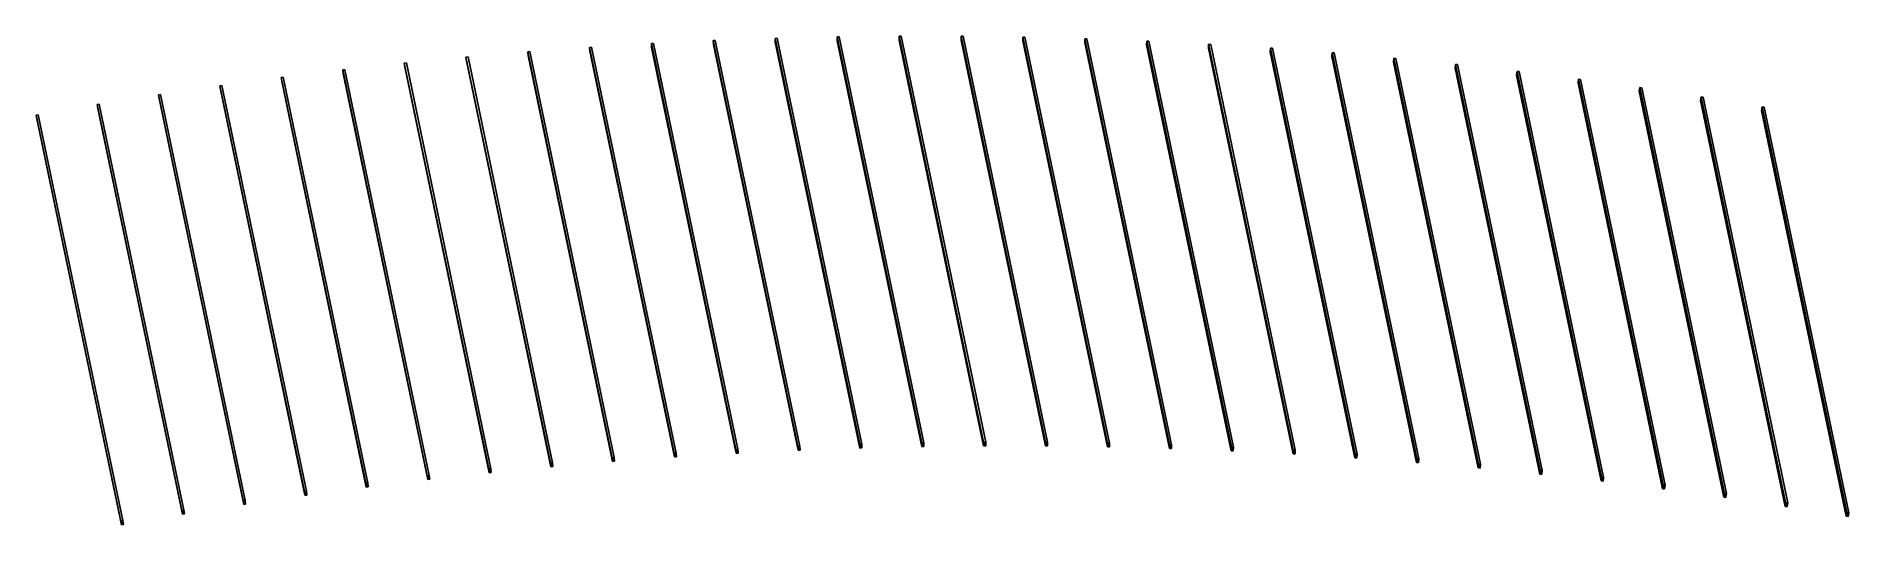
# Model space of a CAD drawing. Header units: millimetres. Extents: x -18827 to 16859, y -39 to 9583.
import ezdxf

# ---------------------------------------------------------------- set-up
doc = ezdxf.new("R2010")
doc.units = ezdxf.units.MM

msp = doc.modelspace()

# ---------------------------------------------------------------- linework, layer by layer
at = {"color": 7, "linetype": 'Continuous', "lineweight": 25}
for p, q in [((-9110, 9279), (-9150, 9276)), ((-9110, 9279), (-7446, 1286)), ((-7894, 9367), (-7933, 9364)), ((-7933, 9364), (-6269, 1371)), ((-7933, 9364), (-7928, 9290)), ((-7928, 9290), (-6263, 1297)), ((-7894, 9367), (-6229, 1374)), ((-6676, 9440), (-6716, 9438)), ((-6716, 9438), (-5051, 1445)), ((-6716, 9438), (-6711, 9364)), ((-6711, 9364), (-5047, 1371)), ((-6676, 9440), (-5011, 1447)), ((-5457, 9499), (-5497, 9497)), ((-5497, 9497), (-3832, 1504)), ((-5497, 9497), (-5494, 9422)), ((-5494, 9422), (-3829, 1429)), ((-5457, 9499), (-3792, 1505)), ((-4238, 9542), (-4278, 9540)), ((-4278, 9540), (-2613, 1547)), ((-4278, 9540), (-4276, 9466)), ((-4276, 9466), (-2611, 1473)), ((-4238, 9542), (-2573, 1549)), ((-3019, 9570), (-3059, 9569)), ((-3059, 9569), (-1394, 1576)), ((-3059, 9569), (-3057, 9494)), ((-3057, 9494), (-1392, 1501)), ((-3019, 9570), (-1354, 1577)), ((-1799, 9583), (-1839, 9582)), ((-1839, 9582), (-174, 1589)), ((-1839, 9582), (-1838, 9508)), ((-1838, 9508), (-174, 1515)), ((-1799, 9583), (-134, 1590)), ((-619, 9581), (-619, 9506)), ((-619, 9581), (1046, 1588)), ((-579, 9581), (-619, 9581)), ((-619, 9506), (1045, 1513)), ((-579, 9581), (1086, 1588)), ((600, 9564), (599, 9490)), ((599, 9490), (2264, 1497)), ((600, 9564), (2265, 1571)), ((640, 9564), (600, 9564)), ((640, 9564), (2305, 1571)), ((1820, 9533), (1817, 9458)), ((1817, 9458), (3482, 1465)), ((1820, 9533), (3484, 1540)), ((1860, 9532), (1820, 9533)), ((1860, 9532), (3524, 1538)), ((3038, 9486), (3035, 9412)), ((3035, 9412), (4700, 1418)), ((3038, 9486), (4703, 1493)), ((3078, 9484), (3038, 9486)), ((3078, 9484), (4743, 1491)), ((4256, 9424), (4252, 9350)), ((4252, 9350), (5917, 1357)), ((4256, 9424), (5921, 1431)), ((4296, 9422), (4256, 9424)), ((4296, 9422), (5961, 1429)), ((5473, 9348), (5468, 9273)), ((5473, 9348), (7138, 1354)), ((5513, 9345), (5473, 9348)), ((5513, 9345), (7178, 1352)), ((-12753, 8924), (-12793, 8920)), ((-12753, 8924), (-11088, 931)), ((-11540, 9058), (-11580, 9053)), ((-11580, 9053), (-9915, 1060)), ((-11580, 9053), (-11572, 8979)), ((-11572, 8979), (-9907, 986)), ((-11540, 9058), (-9876, 1064)), ((-10326, 9176), (-10366, 9172)), ((-10366, 9172), (-8701, 1179)), ((-10366, 9172), (-10359, 9098)), ((-10359, 9098), (-8694, 1105)), ((-10326, 9176), (-8661, 1183)), ((-9150, 9276), (-7485, 1282)), ((-9150, 9276), (-9144, 9201)), ((-9144, 9201), (-7479, 1208)), ((5468, 9273), (7133, 1280)), ((6689, 9256), (6683, 9182)), ((6683, 9182), (8348, 1188)), ((6689, 9256), (8354, 1263)), ((6729, 9253), (6689, 9256)), ((6729, 9253), (8394, 1260)), ((7904, 9149), (7897, 9075)), ((7897, 9075), (9562, 1082)), ((7904, 9149), (9569, 1156)), ((7944, 9146), (7904, 9149)), ((7944, 9146), (9609, 1152)), ((9117, 9027), (9109, 8953)), ((9109, 8953), (10774, 960)), ((9117, 9027), (10782, 1034)), ((9157, 9023), (9117, 9027)), ((9157, 9023), (10822, 1030)), ((-15173, 8613), (-15213, 8607)), ((-15213, 8607), (-13548, 614)), ((-15213, 8607), (-15202, 8534)), ((-15173, 8613), (-13509, 620)), ((-13964, 8776), (-14004, 8771)), ((-14004, 8771), (-12339, 778)), ((-14004, 8771), (-13994, 8697)), ((-13994, 8697), (-12329, 704)), ((-13964, 8776), (-12299, 783)), ((-12793, 8920), (-11128, 926)), ((-12793, 8920), (-12784, 8846)), ((-12784, 8846), (-11119, 853)), ((10329, 8891), (10320, 8817)), ((10320, 8817), (11985, 824)), ((10329, 8891), (11993, 898)), ((10368, 8886), (10329, 8891)), ((10368, 8886), (12033, 893)), ((11538, 8739), (11529, 8665)), ((11529, 8665), (13194, 672)), ((11538, 8739), (13203, 746)), ((11578, 8734), (11538, 8739)), ((11578, 8734), (13243, 741)), ((12746, 8572), (12735, 8499)), ((12746, 8572), (14411, 579)), ((12786, 8567), (12746, 8572)), ((12786, 8567), (14450, 574)), ((-17585, 8242), (-17625, 8236)), ((-17625, 8236), (-15960, 243)), ((-17625, 8236), (-17612, 8162)), ((-17585, 8242), (-15920, 249)), ((-16380, 8435), (-16420, 8429)), ((-16420, 8429), (-14755, 436)), ((-16420, 8429), (-16408, 8355)), ((-16408, 8355), (-14743, 362)), ((-16380, 8435), (-14716, 442)), ((-15202, 8534), (-13537, 541)), ((12735, 8499), (14400, 506)), ((13951, 8391), (13940, 8317)), ((13940, 8317), (15605, 324)), ((13951, 8391), (15616, 398)), ((13991, 8385), (13951, 8391)), ((13991, 8385), (15656, 392)), ((-18788, 8035), (-18827, 8027)), ((-18827, 8027), (-17162, 34)), ((-18827, 8027), (-18813, 7954)), ((-18813, 7954), (-17149, -39)), ((-18788, 8035), (-17123, 42)), ((-17612, 8162), (-15947, 169)), ((15154, 8195), (15142, 8121)), ((15142, 8121), (16807, 128)), ((15154, 8195), (16819, 202)), ((15194, 8188), (15154, 8195)), ((15194, 8188), (16859, 195)), ((-5011, 1447), (-5051, 1445)), ((-5051, 1445), (-5047, 1371)), ((-5014, 1444), (-5048, 1442)), ((-5048, 1442), (-5044, 1374)), ((-5024, 1444), (-5010, 1376)), ((-5014, 1444), (-5010, 1376)), ((-5011, 1447), (-5007, 1373)), ((-3792, 1505), (-3832, 1504)), ((-3832, 1504), (-3829, 1429)), ((-3795, 1502), (-3829, 1501)), ((-3829, 1501), (-3826, 1432)), ((-3789, 1431), (-3829, 1429)), ((-3792, 1434), (-3826, 1432)), ((-3806, 1502), (-3792, 1434)), ((-3795, 1502), (-3792, 1434)), ((-3792, 1505), (-3789, 1431)), ((-2573, 1549), (-2613, 1547)), ((-2613, 1547), (-2611, 1473)), ((-2571, 1474), (-2611, 1473)), ((-2576, 1545), (-2610, 1544)), ((-2610, 1544), (-2608, 1476)), ((-2574, 1477), (-2608, 1476)), ((-2588, 1545), (-2574, 1477)), ((-2576, 1545), (-2574, 1477)), ((-2573, 1549), (-2571, 1474)), ((-1354, 1577), (-1394, 1576)), ((-1394, 1576), (-1392, 1501)), ((-1352, 1502), (-1392, 1501)), ((-1357, 1574), (-1391, 1573)), ((-1391, 1573), (-1389, 1504)), ((-1355, 1505), (-1389, 1504)), ((-1370, 1573), (-1355, 1505)), ((-1357, 1574), (-1355, 1505)), ((-1354, 1577), (-1352, 1502)), ((-134, 1590), (-174, 1589)), ((-174, 1589), (-174, 1515)), ((-134, 1515), (-174, 1515)), ((-137, 1587), (-171, 1586)), ((-171, 1586), (-171, 1518)), ((-137, 1518), (-171, 1518)), ((-151, 1587), (-137, 1518)), ((-137, 1587), (-137, 1518)), ((-134, 1590), (-134, 1515)), ((1046, 1588), (1045, 1513)), ((1085, 1513), (1045, 1513)), ((1086, 1588), (1046, 1588)), ((1049, 1585), (1048, 1516)), ((1082, 1516), (1048, 1516)), ((1083, 1585), (1049, 1585)), ((1068, 1585), (1082, 1516)), ((1083, 1585), (1082, 1516)), ((1086, 1588), (1085, 1513)), ((2265, 1571), (2264, 1497)), ((2304, 1496), (2264, 1497)), ((2305, 1571), (2265, 1571)), ((2268, 1568), (2267, 1500)), ((2301, 1499), (2267, 1500)), ((2302, 1568), (2268, 1568)), ((2287, 1568), (2301, 1499)), ((2302, 1568), (2301, 1499)), ((2305, 1571), (2304, 1496)), ((3484, 1540), (3482, 1465)), ((3522, 1464), (3482, 1465)), ((3524, 1538), (3484, 1540)), ((3487, 1536), (3485, 1468)), ((3519, 1467), (3485, 1468)), ((3521, 1536), (3487, 1536)), ((3505, 1536), (3519, 1467)), ((3521, 1536), (3519, 1467)), ((3524, 1538), (3522, 1464)), ((4703, 1493), (4700, 1418)), ((4743, 1491), (4703, 1493)), ((4706, 1490), (4703, 1421)), ((4740, 1488), (4706, 1490)), ((4723, 1489), (4737, 1420)), ((4740, 1488), (4737, 1420)), ((4743, 1491), (4740, 1417)), ((5921, 1431), (5917, 1357)), ((5924, 1428), (5920, 1360)), ((5961, 1429), (5921, 1431)), ((5958, 1426), (5924, 1428)), ((5961, 1429), (5957, 1355)), ((-8661, 1183), (-8701, 1179)), ((-8701, 1179), (-8694, 1105)), ((-8664, 1179), (-8698, 1176)), ((-8698, 1176), (-8691, 1108)), ((-8654, 1109), (-8694, 1105)), ((-8657, 1111), (-8691, 1108)), ((-8671, 1179), (-8657, 1111)), ((-8664, 1179), (-8657, 1111)), ((-8661, 1183), (-8654, 1109)), ((-7446, 1286), (-7485, 1282)), ((-7485, 1282), (-7479, 1208)), ((-7448, 1283), (-7482, 1280)), ((-7482, 1280), (-7476, 1212)), ((-7439, 1212), (-7479, 1208)), ((-7443, 1214), (-7476, 1212)), ((-7457, 1282), (-7443, 1214)), ((-7448, 1283), (-7443, 1214)), ((-7446, 1286), (-7439, 1212)), ((-6229, 1374), (-6269, 1371)), ((-6269, 1371), (-6263, 1297)), ((-6232, 1371), (-6265, 1368)), ((-6265, 1368), (-6261, 1300)), ((-6224, 1300), (-6263, 1297)), ((-6227, 1303), (-6261, 1300)), ((-6241, 1370), (-6227, 1303)), ((-6232, 1371), (-6227, 1303)), ((-6229, 1374), (-6224, 1300)), ((-5007, 1373), (-5047, 1371)), ((-5010, 1376), (-5044, 1374)), ((4740, 1417), (4700, 1418)), ((4737, 1420), (4703, 1421)), ((5957, 1355), (5917, 1357)), ((5954, 1358), (5920, 1360)), ((5940, 1427), (5954, 1358)), ((5958, 1426), (5954, 1358)), ((7138, 1354), (7133, 1280)), ((7173, 1278), (7133, 1280)), ((7141, 1351), (7136, 1283)), ((7170, 1281), (7136, 1283)), ((7178, 1352), (7138, 1354)), ((7175, 1349), (7141, 1351)), ((7156, 1350), (7170, 1281)), ((7175, 1349), (7170, 1281)), ((7178, 1352), (7173, 1278)), ((8354, 1263), (8348, 1188)), ((8388, 1185), (8348, 1188)), ((8357, 1259), (8351, 1191)), ((8385, 1189), (8351, 1191)), ((8394, 1260), (8354, 1263)), ((8391, 1257), (8357, 1259)), ((8371, 1258), (8385, 1189)), ((8391, 1257), (8385, 1189)), ((8394, 1260), (8388, 1185)), ((9569, 1156), (9562, 1082)), ((9602, 1078), (9562, 1082)), ((9571, 1153), (9565, 1085)), ((9599, 1082), (9565, 1085)), ((9609, 1152), (9569, 1156)), ((9605, 1150), (9571, 1153)), ((9584, 1152), (9599, 1082)), ((9605, 1150), (9599, 1082)), ((9609, 1152), (9602, 1078)), ((-12299, 783), (-12339, 778)), ((-12339, 778), (-12329, 704)), ((-12302, 780), (-12336, 775)), ((-12336, 775), (-12327, 707)), ((-12307, 779), (-12293, 712)), ((-12302, 780), (-12293, 712)), ((-12299, 783), (-12289, 709)), ((-11088, 931), (-11128, 926)), ((-11128, 926), (-11119, 853)), ((-11091, 928), (-11125, 924)), ((-11125, 924), (-11116, 856)), ((-11079, 857), (-11119, 853)), ((-11083, 860), (-11116, 856)), ((-11097, 927), (-11083, 860)), ((-11091, 928), (-11083, 860)), ((-11088, 931), (-11079, 857)), ((-9876, 1064), (-9915, 1060)), ((-9915, 1060), (-9907, 986)), ((-9878, 1061), (-9912, 1057)), ((-9912, 1057), (-9905, 989)), ((-9867, 990), (-9907, 986)), ((-9871, 993), (-9905, 989)), ((-9885, 1060), (-9871, 993)), ((-9878, 1061), (-9871, 993)), ((-9876, 1064), (-9867, 990)), ((10782, 1034), (10774, 960)), ((10814, 956), (10774, 960)), ((10785, 1031), (10777, 963)), ((10811, 959), (10777, 963)), ((10822, 1030), (10782, 1034)), ((10818, 1028), (10785, 1031)), ((10797, 1030), (10811, 959)), ((10818, 1028), (10811, 959)), ((10822, 1030), (10814, 956)), ((11993, 898), (11985, 824)), ((12025, 819), (11985, 824)), ((11996, 894), (11988, 826)), ((12022, 822), (11988, 826)), ((12033, 893), (11993, 898)), ((12030, 890), (11996, 894)), ((12007, 893), (12022, 822)), ((12030, 890), (12022, 822)), ((12033, 893), (12025, 819)), ((13203, 746), (13194, 672)), ((13206, 743), (13197, 675)), ((13243, 741), (13203, 746)), ((13239, 738), (13206, 743)), ((13216, 741), (13231, 670)), ((13239, 738), (13231, 670)), ((13243, 741), (13233, 667)), ((-14716, 442), (-14755, 436)), ((-14755, 436), (-14743, 362)), ((-14718, 439), (-14752, 433)), ((-14752, 433), (-14741, 366)), ((-14704, 369), (-14743, 362)), ((-14707, 371), (-14741, 366)), ((-14721, 438), (-14707, 371)), ((-14718, 439), (-14707, 371)), ((-14716, 442), (-14704, 369)), ((-13509, 620), (-13548, 614)), ((-13548, 614), (-13537, 541)), ((-13511, 617), (-13545, 612)), ((-13545, 612), (-13535, 544)), ((-13498, 547), (-13537, 541)), ((-13501, 549), (-13535, 544)), ((-13515, 616), (-13501, 549)), ((-13511, 617), (-13501, 549)), ((-13509, 620), (-13498, 547)), ((-12289, 709), (-12329, 704)), ((-12293, 712), (-12327, 707)), ((13233, 667), (13194, 672)), ((13231, 670), (13197, 675)), ((14411, 579), (14400, 506)), ((14440, 500), (14400, 506)), ((14413, 576), (14404, 508)), ((14437, 504), (14404, 508)), ((14450, 574), (14411, 579)), ((14447, 571), (14413, 576)), ((14422, 575), (14437, 504)), ((14447, 571), (14437, 504)), ((14450, 574), (14440, 500)), ((15616, 398), (15605, 324)), ((15619, 395), (15608, 327)), ((15656, 392), (15616, 398)), ((15652, 389), (15619, 395)), ((15627, 393), (15642, 322)), ((15652, 389), (15642, 322)), ((15656, 392), (15644, 318)), ((-17123, 42), (-17162, 34)), ((-17162, 34), (-17149, -39)), ((-17125, 38), (-17159, 32)), ((-17159, 32), (-17146, -35)), ((-17127, 38), (-17113, -29)), ((-17125, 38), (-17113, -29)), ((-17123, 42), (-17109, -31)), ((-15920, 249), (-15960, 243)), ((-15960, 243), (-15947, 169)), ((-15923, 246), (-15956, 240)), ((-15956, 240), (-15945, 173)), ((-15908, 176), (-15947, 169)), ((-15911, 178), (-15945, 173)), ((-15925, 246), (-15911, 178)), ((-15923, 246), (-15911, 178)), ((-15920, 249), (-15908, 176)), ((15644, 318), (15605, 324)), ((15642, 322), (15608, 327)), ((16819, 202), (16807, 128)), ((16846, 122), (16807, 128)), ((16822, 198), (16810, 131)), ((16844, 125), (16810, 131)), ((16859, 195), (16819, 202)), ((16855, 193), (16822, 198)), ((16829, 197), (16844, 125)), ((16855, 193), (16844, 125)), ((16859, 195), (16846, 122)), ((-17109, -31), (-17149, -39)), ((-17113, -29), (-17146, -35))]:
    msp.add_line(p, q, dxfattribs=at)

doc.saveas('drawing.dxf')
